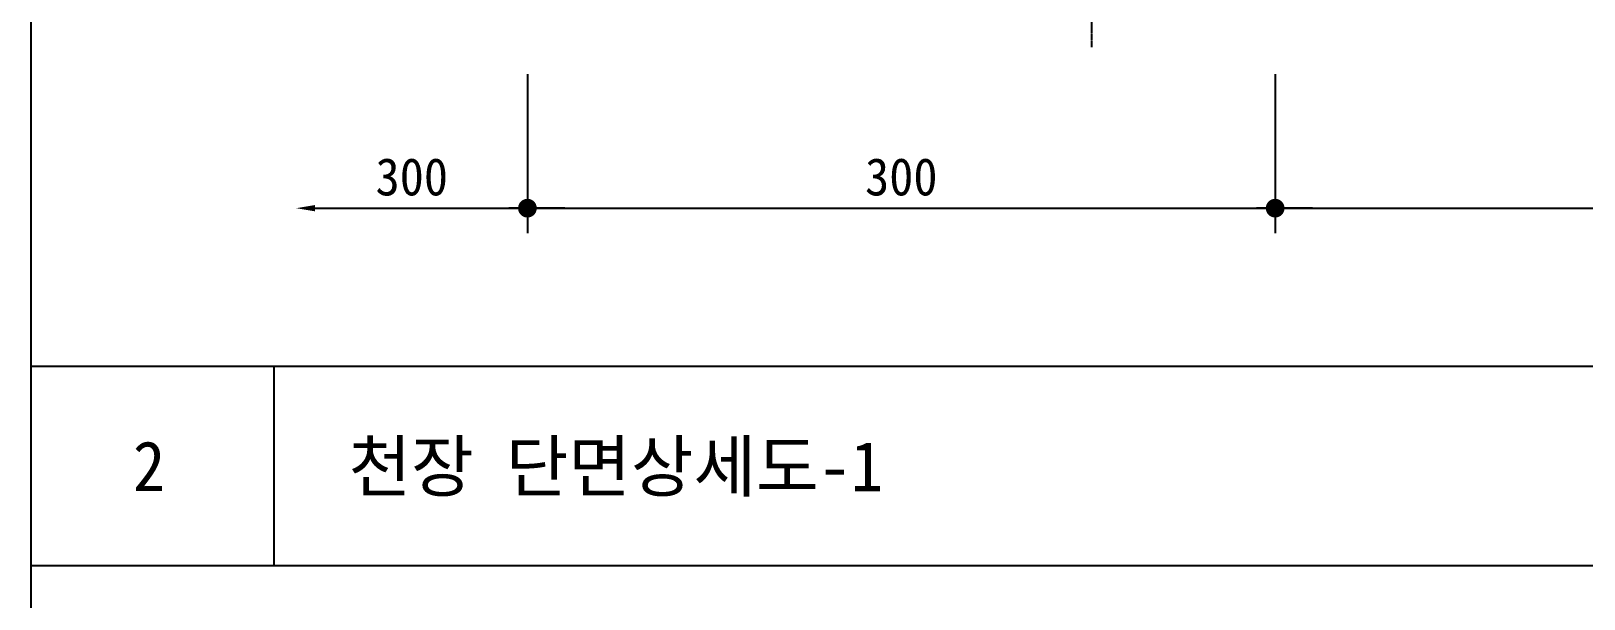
# Model space of a CAD drawing. Header units: millimetres. Extents: x 4197 to 36683, y 11436 to 28100.
# Drawn here: x 4197 to 7935, y 15942 to 17308 of the extents above; entities that cross this region are included whole.
import ezdxf
from ezdxf.enums import TextEntityAlignment as Align

# ---------------------------------------------------------------- set-up
doc = ezdxf.new("R2010")
doc.units = ezdxf.units.MM
doc.header["$MEASUREMENT"] = 0
doc.linetypes.add('CENTER', pattern=[65, 60, -2, 1, -2])
doc.linetypes.add('DASHDOT2', pattern=[17, 15, -1, 0, -1])
doc.layers.get('0').update_dxf_attribs({"linetype": 'CONTINUOUS'})
for name, color, linetype in [('A-DIMS', 7, 'CONTINUOUS'), ('CEN', 20, 'CENTER'), ('FORM', 7, 'CONTINUOUS'), ('TEX', 3, 'CONTINUOUS')]:
    doc.layers.add(name, color=color, linetype=linetype)
doc.styles.add('HY울릉도L', font='malgun.ttf')
doc.styles.add('돋움', font='')
doc.styles.add('돋움체', font='')
doc.styles.get('돋움').set_extended_font_data('DotumChe')
doc.styles.get('돋움체').set_extended_font_data('DotumChe')
doc.dimstyles.new('CDIM', dxfattribs={"dimtxt": 3, "dimasz": 1.5, "dimexe": 2, "dimexo": 1, "dimgap": 1, "dimtad": 1, "dimdec": 0, "dimrnd": 0.5, "dimzin": 0, "dimdsep": 32, "dimlunit": 6, "dimtxsty": 'HY울릉도L', "dimblk1": '_CIDOT', "dimblk2": '_CIDOT', "dimsah": 1, "dimcen": 5.5, "dimclrd": 2, "dimclre": 2, "dimclrt": 7, "dimadec": 0, "dimazin": 0, "dimtfac": 1, "dimtdec": 0, "dimtix": 1, "dimtmove": 2, "dimatfit": 1, "dimldrblk": '_CIDOT', "dimfxl": 1, "dimtolj": 1, "dimtzin": 0, "dimlwd": -1, "dimarcsym": 0})

# ---------------------------------------------------------------- blocks, each defined once
blk = doc.blocks.new('_CIDOT')
at = {"color": 0, "linetype": 'ByBlock'}
blk.add_line((2, 0), (-1, 0), dxfattribs=at)
at = {"color": 0, "linetype": 'ByBlock', "const_width": 0.5}
blk.add_lwpolyline([(-0.25, 0, 1), (0.25, 0, 1)], format="xyb", close=True, dxfattribs=at)
blk = doc.blocks.new('*D54')
at = {"layer": 'A-DIMS', "lineweight": -2, "transparency": 16777216}
blk.add_line((5391.8, 17203.9), (5391.8, 16821.8), dxfattribs=at)
at = {"layer": 'A-DIMS', "transparency": 16777216}
blk.add_line((4880.1, 16881.8), (5346.8, 16881.8), dxfattribs=at)
blk.add_solid([(4880.1, 16889.3), (4880.1, 16874.3), (4835.1, 16881.8)], dxfattribs=at)
at = {"layer": 'A-DIMS', "transparency": 16777216, "xscale": 45, "yscale": 45, "zscale": 45}
blk.add_blockref('_CIDOT', (5391.8, 16881.8), dxfattribs=at)
at = {"layer": 'A-DIMS', "color": 3, "transparency": 16777216, "insert": (5113.4, 16956.8), "char_height": 90, "attachment_point": 5, "style": '돋움체'}
blk.add_mtext('\\A1;300', dxfattribs=at)
blk = doc.blocks.new('*D55')
at = {"layer": 'A-DIMS', "lineweight": -2, "transparency": 16777216}
for p, q in [((5391.8, 17203.9), (5391.8, 16821.8)), ((7191.8, 17203.9), (7191.8, 16821.8))]:
    blk.add_line(p, q, dxfattribs=at)
at = {"layer": 'A-DIMS', "transparency": 16777216}
blk.add_line((5436.8, 16881.8), (7146.8, 16881.8), dxfattribs=at)
at = {"layer": 'A-DIMS', "transparency": 16777216, "xscale": 45, "yscale": 45, "zscale": 45, "rotation": 180}
blk.add_blockref('_CIDOT', (5391.8, 16881.8), dxfattribs=at)
at = {"layer": 'A-DIMS', "transparency": 16777216, "xscale": 45, "yscale": 45, "zscale": 45}
blk.add_blockref('_CIDOT', (7191.8, 16881.8), dxfattribs=at)
at = {"layer": 'A-DIMS', "color": 3, "transparency": 16777216, "insert": (6291.8, 16956.8), "char_height": 90, "attachment_point": 5, "style": '돋움체'}
blk.add_mtext('\\A1;300', dxfattribs=at)
blk = doc.blocks.new('*D57')
at = {"layer": 'A-DIMS', "lineweight": -2, "transparency": 16777216}
for p, q in [((7191.8, 17203.9), (7191.8, 16821.8)), ((8991.8, 17203.9), (8991.8, 16821.8))]:
    blk.add_line(p, q, dxfattribs=at)
at = {"layer": 'A-DIMS', "transparency": 16777216}
blk.add_line((7236.8, 16881.8), (8946.8, 16881.8), dxfattribs=at)
at = {"layer": 'A-DIMS', "transparency": 16777216, "xscale": 45, "yscale": 45, "zscale": 45, "rotation": 180}
blk.add_blockref('_CIDOT', (7191.8, 16881.8), dxfattribs=at)
at = {"layer": 'A-DIMS', "transparency": 16777216, "xscale": 45, "yscale": 45, "zscale": 45}
blk.add_blockref('_CIDOT', (8991.8, 16881.8), dxfattribs=at)
at = {"layer": 'A-DIMS', "color": 3, "transparency": 16777216, "insert": (8091.8, 16956.8), "char_height": 90, "attachment_point": 5, "style": '돋움체'}
blk.add_mtext('\\A1;300', dxfattribs=at)

msp = doc.modelspace()

# ---------------------------------------------------------------- linework, layer by layer
msp.add_lwpolyline([(25759.4, 28100.1), (25759.4, 12014.1), (4196.9, 12014.1), (4196.9, 28100.1)], close=True)
at = {"layer": 'CEN', "linetype": 'DASHDOT2'}
msp.add_line((6750.1, 17269.1), (6750.1, 19116.4), dxfattribs=at)
at = {"layer": 'FORM', "linetype": 'Continuous'}
for p, q in [((25759.4, 16501.2), (4196.9, 16501.2)), ((4781.1, 16500), (4781.1, 16021.2)), ((25759.4, 16021.2), (4196.9, 16021.2))]:
    msp.add_line(p, q, dxfattribs=at)

# ---------------------------------------------------------------- texts
at = {"layer": 'TEX', "style": '돋움'}
msp.add_text('2', height=120, dxfattribs=at).set_placement((4481.1, 16261.2), align=Align.MIDDLE_CENTER)
msp.add_text('천장 단면상세도-1', height=120, dxfattribs=at).set_placement((4961.1, 16260.6), align=Align.MIDDLE_LEFT)

# ---------------------------------------------------------------- dimensions: what is measured, and where the dimension line sits
at = {"layer": 'A-DIMS'}
for base, p1, p2, override, picture, middle in [((5391.8, 16881.8), (4835.1, 17233.9), (5391.8, 17233.9), {"dimscale": 30, "dimtxsty": '돋움체', "dimse1": 1, "dimsd1": 0, "dimclrd": 256, "dimclre": 256, "dimclrt": 3, "dimatfit": 0}, '*D54', (5113.4, 16956.8)), ((7191.8, 16881.8), (5391.8, 17233.9), (7191.8, 17233.9), {"dimscale": 30, "dimtxsty": '돋움체', "dimclrd": 256, "dimclre": 256, "dimclrt": 3}, '*D55', (6291.8, 16956.8)), ((8991.8, 16881.8), (7191.8, 17233.9), (8991.8, 17233.9), {"dimscale": 30, "dimtxsty": '돋움체', "dimclrd": 256, "dimclre": 256, "dimclrt": 3}, '*D57', (8091.8, 16956.8))]:
    dim = msp.add_linear_dim(base=base, p1=p1, p2=p2, text='300', dimstyle='CDIM', override=override, dxfattribs=at)
    dim.commit()
    dim.dimension.update_dxf_attribs({"geometry": picture, "text_midpoint": middle})

doc.saveas('drawing.dxf')
